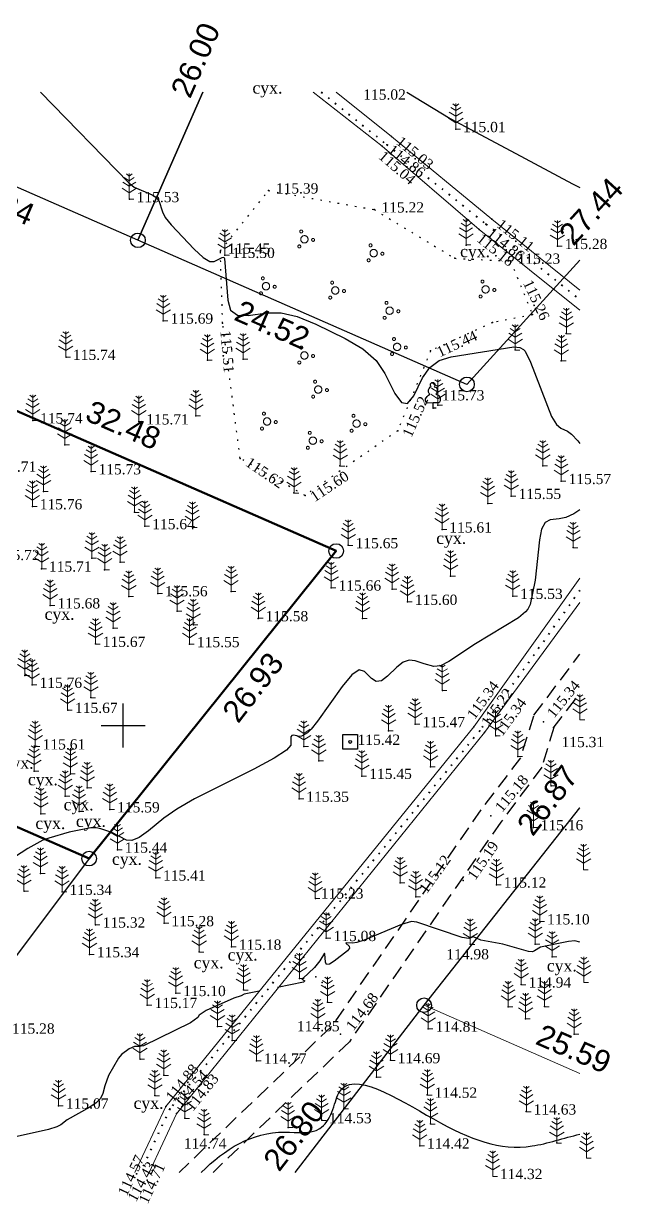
# Model space of a CAD drawing. Header units: millimetres. Extents: x 5405546.2 to 5405634.1, y 5524967.4 to 5525047.9.
# Drawn here: x 5405593.2 to 5405634.1, y 5524967.4 to 5525047.9 of the extents above; entities that cross this region are included whole.
import ezdxf
from ezdxf.enums import TextEntityAlignment as Align

# ---------------------------------------------------------------- set-up
doc = ezdxf.new("R2010")
doc.units = ezdxf.units.MM
for name, pattern in [('DASHEDX2', [1.5, 1, -0.5]), ('HIDDEN', [0.5, 0, -0.5]), ('суцільна', [50, 50, 0])]:
    doc.linetypes.add(name, pattern=pattern)
for name, color, linetype, lineweight in [('11900000', 1, 'Continuous', 30), ('Контур', 7, 'HIDDEN', 30), ('рельеф', 7, 'Continuous', 0), ('ТОЧКИ', 7, 'Continuous', 30), ('усл. знак', 7, 'суцільна', 20)]:
    doc.layers.add(name, color=color, linetype=linetype, lineweight=lineweight)
for name, color, linetype in [('SC007', 7, 'Continuous'), ('горизонтали', 42, 'Continuous'), ('дороги', 7, 'Continuous'), ('Ділянки_Межі', 10, 'Continuous'), ('надписи', 7, 'Continuous'), ('отметки', 7, 'Continuous'), ('промеры', 185, 'Continuous'), ('Растительность', 7, 'Continuous')]:
    doc.layers.add(name, color=color, linetype=linetype)
doc.styles.get("Standard").update_dxf_attribs({"font": 'arial.ttf'})
doc.styles.add('times', font='times.ttf')
doc.linetypes.add('канава 0', pattern='A,0.9,0,["|",Standard,S=0.25,R=0,X=0,Y=0],0.1', length=1)

# ---------------------------------------------------------------- blocks, each defined once
blk = doc.blocks.new('SYMBOL902')
at = {"layer": 'SC007'}
blk.add_lwpolyline([(-1.25, -1.25), (-1.25, 1.25), (1.25, 1.25), (1.25, -1.25)], close=True, dxfattribs=at)
blk.add_circle((0, 0), 0.25, dxfattribs=at)
blk = doc.blocks.new('A$C51FE15A3')
at = {"layer": 'Растительность', "color": 94, "lineweight": 0}
for points in [[(-0.201, 1.726), (0, 1.584), (0.201, 1.726)], [(0, 1.75), (0, 0), (0.319, 0)], [(-0.447, 1.172), (0, 0.895), (0.447, 1.172)], [(-0.343, 1.489), (0, 1.267), (0.343, 1.489)], [(-0.493, 0.753), (0, 0.444), (0.493, 0.753)]]:
    blk.add_lwpolyline(points, dxfattribs=at)
blk = doc.blocks.new('A$C2ACB5305')
at = {"layer": 'Растительность'}
blk.add_lwpolyline([(0.2, 0), (0.2, 0), (0, 0), (0, 0.35), (-0.4, 0.35), (-0.5, 0.5), (-0.5, 0.65), (-0.4, 0.8), (-0.3, 0.9), (-0.2, 0.95), (-0.25, 1), (-0.3, 1.1), (-0.3, 1.25), (-0.25, 1.35), (-0.15, 1.45), (-0.1, 1.45), (-0.15, 1.55), (-0.15, 1.65), (-0.05, 1.75), (0.05, 1.75), (0.15, 1.65), (0.15, 1.55), (0.1, 1.45), (0.25, 1.4), (0.3, 1.3), (0.3, 1.1), (0.25, 1), (0.2, 0.95), (0.4, 0.85), (0.5, 0.7), (0.5, 0.5), (0.45, 0.4), (0.4, 0.35), (0, 0.35)], dxfattribs=at)
blk = doc.blocks.new('A$C72385B22')
at = {"layer": 'усл. знак'}
for centre, radius in [((0, 0), 0.625), ((-0.02, 1.49), 0.25), ((-1.29, -0.64), 0.25), ((1.28, -0.76), 0.25)]:
    blk.add_circle(centre, radius, dxfattribs=at)

msp = doc.modelspace()

# ---------------------------------------------------------------- linework, layer by layer
at = {"layer": '11900000', "color": 7}
for points in [[(5405600, 5524998.5, 0), (5405600, 5525001.5, 0)], [(5405600, 5524998.5, 0), (5405600, 5525001.5, 0)], [(5405598.5, 5525000, 0), (5405601.5, 5525000, 0)], [(5405598.5, 5525000, 0), (5405601.5, 5525000, 0)]]:
    msp.add_polyline3d(points, dxfattribs=at)
at = {"layer": 'горизонтали', "color": 32}
for points in [[(5405594.353, 5525043.249, 115.5), (5405600.367, 5525037.042, 115.5), (5405600.747, 5525036.762, 115.5), (5405601.977, 5525036.232, 115.5), (5405602.227, 5525036.082, 115.5), (5405602.417, 5525035.852, 115.5), (5405602.677, 5525035.062, 115.5), (5405602.867, 5525034.672, 115.5), (5405603.257, 5525034.172, 115.5), (5405604.847, 5525032.512, 115.5), (5405605.457, 5525031.962, 115.5), (5405605.907, 5525031.682, 115.5), (5405606.207, 5525031.682, 115.5), (5405606.747, 5525031.962, 115.5), (5405606.857, 5525031.972, 115.5), (5405606.907, 5525031.892, 115.5), (5405607.127, 5525029.032, 115.5), (5405607.327, 5525028.362, 115.5), (5405607.797, 5525028.022, 115.5), (5405608.527, 5525027.992, 115.5), (5405609.827, 5525028.182, 115.5), (5405610.777, 5525028.182, 115.5), (5405611.877, 5525027.922, 115.5), (5405613.147, 5525027.392, 115.5), (5405615.157, 5525026.412, 115.5), (5405616.357, 5525025.712, 115.5), (5405617.257, 5525024.922, 115.5), (5405617.857, 5525024.042, 115.5), (5405618.537, 5525022.672, 115.5), (5405618.987, 5525022.042, 115.5), (5405619.407, 5525021.992, 115.5), (5405619.827, 5525022.512, 115.5), (5405620.427, 5525023.732, 115.5), (5405620.917, 5525024.432, 115.5), (5405621.567, 5525024.912, 115.5), (5405622.377, 5525025.172, 115.5), (5405626.657, 5525025.862, 115.5), (5405627.077, 5525025.812, 115.5), (5405627.317, 5525025.672, 115.5), (5405627.447, 5525025.552, 115.5), (5405627.807, 5525024.802, 115.5), (5405629.237, 5525021.092, 115.5), (5405629.577, 5525020.552, 115.5), (5405629.867, 5525020.292, 115.5), (5405630.337, 5525020.102, 115.5), (5405630.607, 5525019.902, 115.5), (5405631.027, 5525019.442, 115.5), (5405631.175, 5525019.249, 115.5)], [(5405619.35, 5525043.249, 115), (5405622.317, 5525041.452, 115), (5405626.457, 5525039.242, 115), (5405630.657, 5525036.972, 115), (5405631.175, 5525036.736, 115)], [(5405631.175, 5525014.716, 115.5), (5405630.757, 5525014.462, 115.5), (5405630.207, 5525014.212, 115.5), (5405629.747, 5525014.102, 115.5), (5405629.147, 5525014.032, 115.5), (5405628.797, 5525013.852, 115.5), (5405628.547, 5525013.402, 115.5), (5405628.417, 5525012.672, 115.5), (5405628.117, 5525009.932, 115.5), (5405627.767, 5525008.252, 115.5), (5405627.627, 5525007.952, 115.5), (5405627.467, 5525007.752, 115.5), (5405626.977, 5525007.362, 115.5), (5405624.037, 5525005.572, 115.5), (5405622.227, 5525004.362, 115.5), (5405621.657, 5525004.082, 115.5), (5405621.197, 5525004.032, 115.5), (5405620.537, 5525004.202, 115.5), (5405619.927, 5525004.412, 115.5), (5405619.507, 5525004.462, 115.5), (5405619.097, 5525004.322, 115.5), (5405618.667, 5525003.992, 115.5), (5405618.037, 5525003.362, 115.5), (5405617.627, 5525003.062, 115.5), (5405617.267, 5525003.012, 115.5), (5405616.937, 5525003.212, 115.5), (5405616.477, 5525003.692, 115.5), (5405616.107, 5525003.802, 115.5), (5405615.597, 5525003.452, 115.5), (5405614.947, 5525002.672, 115.5), (5405613.267, 5525000.302, 115.5), (5405612.827, 5524999.752, 115.5), (5405612.577, 5524999.502, 115.5), (5405612.167, 5524999.282, 115.5), (5405612.017, 5524999.252, 115.5), (5405611.637, 5524999.332, 115.5), (5405611.507, 5524999.322, 115.5), (5405611.437, 5524999.222, 115.5), (5405611.427, 5524998.652, 115.5), (5405611.147, 5524998.312, 115.5), (5405610.307, 5524997.772, 115.5), (5405608.907, 5524997.032, 115.5), (5405604.857, 5524994.992, 115.5), (5405603.657, 5524994.292, 115.5), (5405602.777, 5524993.672, 115.5), (5405601.717, 5524992.802, 115.5), (5405601.077, 5524992.352, 115.5), (5405600.577, 5524992.142, 115.5), (5405600.227, 5524992.182, 115.5), (5405599.227, 5524992.692, 115.5), (5405598.477, 5524992.942, 115.5), (5405598.147, 5524993.012, 115.5), (5405597.777, 5524993.012, 115.5), (5405596.297, 5524992.712, 115.5), (5405594.927, 5524992.322, 115.5), (5405594.517, 5524992.172, 115.5), (5405593.487, 5524991.612, 115.5), (5405591.667, 5524990.422, 115.5)], [(5405631.175, 5524985.212, 115), (5405630.817, 5524985.292, 115), (5405630.397, 5524985.262, 115), (5405628.477, 5524984.862, 115), (5405628.077, 5524984.612, 115), (5405627.927, 5524984.562, 115), (5405627.667, 5524984.582, 115), (5405625.917, 5524985.082, 115), (5405624.407, 5524985.342, 115), (5405623.907, 5524985.572, 115), (5405623.587, 5524985.462, 115), (5405623.137, 5524985.532, 115), (5405620.037, 5524986.582, 115), (5405619.667, 5524986.632, 115), (5405618.997, 5524986.412, 115), (5405616.437, 5524985.352, 115), (5405615.947, 5524985.192, 115), (5405615.657, 5524985.142, 115), (5405615.227, 5524985.172, 115), (5405615.197, 5524985.132, 115), (5405615.417, 5524984.932, 115), (5405615.447, 5524984.812, 115), (5405615.307, 5524984.622, 115), (5405614.397, 5524983.912, 115), (5405614.067, 5524983.702, 115), (5405613.867, 5524983.682, 115), (5405613.797, 5524983.852, 115), (5405613.767, 5524984.422, 115), (5405613.727, 5524984.462, 115), (5405613.427, 5524983.932, 115), (5405613.047, 5524983.492, 115), (5405612.247, 5524982.732, 115), (5405612.187, 5524982.692, 115), (5405612.397, 5524982.582, 115), (5405612.307, 5524982.472, 115), (5405610.535, 5524982.118, 115)], [(5405609.286, 5524981.868, 115), (5405608.257, 5524981.662, 115), (5405608.057, 5524981.552, 115), (5405607.537, 5524981.382, 115), (5405605.657, 5524980.542, 115), (5405605.177, 5524980.222, 115), (5405605.087, 5524980.062, 115), (5405604.587, 5524979.712, 115), (5405601.377, 5524978.132, 115), (5405601.077, 5524978.082, 115), (5405600.757, 5524978.092, 115), (5405600.397, 5524977.922, 115), (5405599.877, 5524977.542, 115), (5405599.667, 5524977.302, 115), (5405598.997, 5524976.112, 115), (5405598.737, 5524975.402, 115), (5405598.607, 5524974.882, 115), (5405598.447, 5524974.542, 115), (5405598.147, 5524974.232, 115), (5405597.707, 5524973.942, 115), (5405596.167, 5524973.082, 115), (5405595.747, 5524972.752, 115), (5405595.457, 5524972.612, 115), (5405594.887, 5524972.432, 115), (5405592.557, 5524971.902, 115)]]:
    msp.add_polyline3d(points, dxfattribs=at)
msp.add_open_spline([(5405605.322, 5524969.496), (5405606.938, 5524971.082), (5405609.403, 5524972.678), (5405613.309, 5524971.987), (5405614.328, 5524973.57), (5405615.002, 5524976.995), (5405621.886, 5524972.4), (5405626.63, 5524970.624), (5405630.073, 5524971.853), (5405631.175, 5524972.1)], degree=3, knots=[799.331717, 799.331717, 799.331717, 799.331717, 805.82926, 808.224069, 809.629388, 811.023069, 817.717516, 824.697693, 828.036464, 828.036464, 828.036464, 828.036464], dxfattribs=at)
at = {"layer": 'дороги', "color": 7, "linetype": 'DASHEDX2', "elevation": 115.341}
for points in [[(5405628.031, 5525000.706), (5405631.175, 5525004.864)], [(5405629.359, 5524999.812), (5405631.175, 5525002.218)], [(5405627.997, 5525000.65), (5405627.108, 5524997.785)], [(5405629.393, 5524999.868), (5405628.577, 5524997.152)], [(5405627.108, 5524997.785), (5405624.41, 5524994.25), (5405614.216, 5524979.46), (5405603.812, 5524969.496)], [(5405628.577, 5524997.152), (5405625.77, 5524993.404), (5405615.44, 5524978.418), (5405606.125, 5524969.496)]]:
    msp.add_lwpolyline(points, dxfattribs=at)
at = {"layer": 'Ділянки_Межі', "lineweight": 25}
for points in [[(5405631.175, 5525031.777), (5405623.462, 5525023.289), (5405601, 5525033.124), (5405583.377, 5525040.839), (5405577.872, 5525043.249)], [(5405548.431, 5525040.856), (5405549.514, 5525040.382), (5405567.174, 5525032.65), (5405584.781, 5525024.941), (5405614.533, 5525011.916), (5405597.668, 5524990.917), (5405581.619, 5524969.561), (5405558.469, 5524979.696), (5405548.431, 5524984.091)], [(5405611.729, 5524969.496), (5405620.532, 5524980.907), (5405631.175, 5524994.393)]]:
    msp.add_lwpolyline(points, dxfattribs=at)
at = {"layer": 'Ділянки_Межі'}
for points in [[(5405605.433, 5525043.249), (5405601, 5525033.124), (5405583.377, 5525040.839)], [(5405601, 5525033.124), (5405605.433, 5525043.249)], [(5405631.175, 5525031.777), (5405623.462, 5525023.289), (5405601, 5525033.124)]]:
    msp.add_lwpolyline(points, dxfattribs=at)
at = {"layer": 'Ділянки_Межі', "lineweight": 50}
msp.add_lwpolyline([(5405574.353, 5525001.124), (5405584.781, 5525024.941), (5405614.533, 5525011.916), (5405597.668, 5524990.917)], close=True, dxfattribs=at)
at = {"layer": 'Ділянки_Межі', "lineweight": 0}
msp.add_lwpolyline([(5405558.469, 5524979.696), (5405568.897, 5525003.513), (5405574.353, 5525001.124), (5405597.668, 5524990.917), (5405581.619, 5524969.561)], close=True, dxfattribs=at)
for points in [[(5405620.532, 5524980.907), (5405631.175, 5524994.393)], [(5405611.729, 5524969.496), (5405620.532, 5524980.907), (5405631.175, 5524976.247)], [(5405631.175, 5524976.247), (5405620.532, 5524980.907)]]:
    msp.add_lwpolyline(points, dxfattribs=at)
at = {"layer": 'Контур', "color": 7, "linetype": 'HIDDEN', "elevation": 115.223}
for points in [[(5405627.94, 5525028.04), (5405625.206, 5525027.511), (5405620.98, 5525025.587), (5405618.736, 5525020.123), (5405612.406, 5525015.709), (5405607.98, 5525018.24), (5405606.782, 5525027.459), (5405606.627, 5525032.415), (5405609.911, 5525036.519), (5405617.124, 5525035.224)], [(5405617.124, 5525035.224), (5405622.63, 5525031.895), (5405626.44, 5525031.71)], [(5405626.44, 5525031.71), (5405627.94, 5525028.04)]]:
    msp.add_lwpolyline(points, dxfattribs=at)
at = {"layer": 'отметки', "color": 7}
for p in [(5405618.315, 5525040.223, 115.032), (5405622.695, 5525040.708, 115.013), (5405617.682, 5525039.548, 115.038), (5405617.984, 5525039.654, 114.864), (5405600.413, 5525035.929, 115.529), (5405609.911, 5525036.519, 115.389), (5405617.124, 5525035.224, 115.223), (5405625.159, 5525034.558, 115.107), (5405624.291, 5525033.87, 115.185), (5405624.76, 5525034.236, 114.863), (5405623.398, 5525032.805, 115.245), (5405629.639, 5525032.728, 115.278), (5405606.627, 5525032.415, 115.454), (5405606.936, 5525032.118, 115.498), (5405622.63, 5525031.895, 115.233), (5405626.422, 5525031.723, 115.233), (5405627.928, 5525028.055, 115.262), (5405602.73, 5525027.637, 115.692), (5405606.782, 5525027.459, 115.513), (5405625.206, 5525027.511, 115.325), (5405630.237, 5525026.764, 115.336), (5405620.98, 5525025.587, 115.443), (5405626.745, 5525025.64, 115.524), (5405596.102, 5525025.157, 115.737), (5405605.743, 5525024.946, 115.681), (5405608.177, 5525025.016, 115.636), (5405629.891, 5525024.901, 115.433), (5405621.146, 5525021.673, 115.491), (5405621.479, 5525021.869, 115.617), (5405593.819, 5525020.826, 115.736), (5405601.063, 5525020.754, 115.712), (5405604.961, 5525021.145, 115.715), (5405618.736, 5525020.123, 115.516), (5405596.007, 5525019.171, 115.837), (5405607.98, 5525018.24, 115.623), (5405614.794, 5525017.738, 115.739), (5405628.644, 5525017.72, 115.557), (5405597.804, 5525017.346, 115.726), (5405614.851, 5525017.129, 115.716), (5405629.9, 5525016.683, 115.568), (5405594.553, 5525015.986, 115.71), (5405611.65, 5525015.886, 115.701), (5405593.795, 5525014.958, 115.76), (5405612.406, 5525015.709, 115.598), (5405624.89, 5525015.162, 115.583), (5405626.485, 5525015.663, 115.552), (5405600.769, 5525014.556, 115.639), (5405601.478, 5525013.602, 115.637), (5405604.722, 5525013.533, 115.665), (5405621.76, 5525013.378, 115.615), (5405615.361, 5525012.303, 115.647), (5405630.724, 5525012.144, 115.445), (5405597.861, 5525011.431, 115.603), (5405599.783, 5525011.161, 115.649), (5405594.427, 5525010.708, 115.709), (5405598.726, 5525010.64, 115.657), (5405622.349, 5525010.194, 115.628), (5405614.196, 5525009.411, 115.659), (5405618.353, 5525009.302, 115.607), (5405600.377, 5525008.811, 115.623), (5405602.351, 5525009.02, 115.563), (5405607.357, 5525009.14, 115.627), (5405626.591, 5525008.84, 115.534), (5405595.011, 5525008.193, 115.684), (5405603.672, 5525007.812, 115.549), (5405619.4, 5525008.435, 115.603), (5405609.218, 5525007.318, 115.578), (5405616.337, 5525007.312, 115.544), (5405599.31, 5525006.638, 115.662), (5405604.782, 5525006.883, 115.569), (5405598.097, 5525005.567, 115.673), (5405604.53, 5525005.549, 115.547), (5405593.267, 5525003.409, 115.775), (5405593.779, 5525002.772, 115.761), (5405621.784, 5525002.392, 115.463), (5405597.788, 5525001.906, 115.609), (5405596.204, 5525001.058, 115.668), (5405618.106, 5524999.643, 115.47), (5405619.924, 5525000.088, 115.466), (5405623.927, 5524999.911, 115.344), (5405624.336, 5524999.644, 115.216), (5405628.695, 5525000.259, 115.341), (5405624.668, 5524999.527, 115.337), (5405625.423, 5524999.287, 115.367), (5405593.995, 5524998.565, 115.605), (5405612.32, 5524998.573, 115.494), (5405613.353, 5524997.591, 115.38), (5405626.937, 5524997.894, 115.364), (5405593.906, 5524996.891, 115.554), (5405596.391, 5524996.714, 115.583), (5405616.294, 5524996.554, 115.448), (5405620.98, 5524997.184, 115.391), (5405597.544, 5524995.748, 115.548), (5405629.202, 5524995.888, 115.285), (5405596.037, 5524995.171, 115.513), (5405611.997, 5524994.992, 115.352), (5405596.977, 5524994.128, 115.54), (5405599.078, 5524994.27, 115.587), (5405594.375, 5524993.976, 115.562), (5405625.09, 5524993.827, 115.175), (5405627.998, 5524993.049, 115.162), (5405599.598, 5524991.518, 115.439), (5405594.346, 5524989.901, 115.424), (5405602.215, 5524989.613, 115.413), (5405618.904, 5524989.273, 115.188), (5405623.2, 5524989.425, 115.195), (5405593.221, 5524988.7, 115.424), (5405595.825, 5524988.637, 115.339), (5405625.473, 5524989.133, 115.12), (5405613.112, 5524988.192, 115.228), (5405619.971, 5524988.313, 115.121), (5405598.095, 5524986.401, 115.316), (5405602.784, 5524986.501, 115.28), (5405628.432, 5524986.623, 115.103), (5405613.854, 5524985.484, 115.081), (5405597.692, 5524984.38, 115.338), (5405605.177, 5524984.545, 115.177), (5405607.384, 5524984.891, 115.176), (5405623.688, 5524985.065, 114.981), (5405628.125, 5524985.077, 115.016), (5405629.279, 5524984.203, 114.951), (5405612.036, 5524982.724, 115.015), (5405613.154, 5524982.855, 114.95), (5405608.214, 5524981.95, 115.014), (5405613.572, 5524982.448, 114.796), (5405613.773, 5524982.142, 114.948), (5405627.168, 5524982.313, 114.943), (5405603.589, 5524981.73, 115.105), (5405613.946, 5524981.112, 114.92), (5405601.641, 5524980.914, 115.166), (5405626.276, 5524980.794, 114.876), (5405628.751, 5524980.809, 114.884), (5405613.296, 5524979.594, 114.846), (5405627.463, 5524979.979, 114.87), (5405606.433, 5524979.46, 114.928), (5405614.828, 5524978.939, 114.679), (5405620.816, 5524979.298, 114.807), (5405630.784, 5524978.926, 114.818), (5405607.44, 5524978.505, 114.894), (5405601.142, 5524977.226, 114.951), (5405609.097, 5524977.112, 114.767), (5405618.234, 5524977.148, 114.688), (5405602.763, 5524976.128, 114.832), (5405617.285, 5524976.002, 114.603), (5405602.161, 5524974.738, 114.91), (5405620.755, 5524974.787, 114.523), (5405595.582, 5524974.044, 115.071), (5405602.908, 5524974.002, 114.878), (5405615.06, 5524973.862, 114.459), (5405603.182, 5524973.84, 114.54), (5405603.64, 5524973.505, 114.833), (5405604.201, 5524973.192, 114.806), (5405627.516, 5524973.644, 114.625), (5405611.251, 5524972.57, 114.583), (5405613.544, 5524973.052, 114.528), (5405620.963, 5524972.812, 114.477), (5405605.511, 5524972.07, 114.735), (5405629.594, 5524971.504, 114.467), (5405620.236, 5524971.319, 114.421)]:
    msp.add_point(p, dxfattribs=at)
at = {"layer": 'рельеф', "color": 7, "linetype": 'канава 0'}
for points, elevation in [([(5405612.965, 5525043.249), (5405617.682, 5525039.548), (5405624.291, 5525033.87)], 113.39), ([(5405631.175, 5525029.724), (5405625.16, 5525034.56), (5405618.315, 5525040.223), (5405614.535, 5525043.249)], 113.66), ([(5405624.291, 5525033.87), (5405631.175, 5525028.355)], 113.39), ([(5405631.175, 5525010.051), (5405623.93, 5524999.91), (5405602.9, 5524974), (5405600.799, 5524969.496)], 115.42), ([(5405601.767, 5524969.496), (5405603.64, 5524973.5), (5405624.67, 5524999.53), (5405631.175, 5525008.404)], 115.42)]:
    msp.add_lwpolyline(points, dxfattribs=dict(at, elevation=elevation))
at = {"layer": 'рельеф', "color": 7, "linetype": 'HIDDEN', "lineweight": 40}
for points, elevation in [([(5405613.511, 5525043.249), (5405617.99, 5525039.65), (5405624.76, 5525034.23), (5405631.175, 5525029.062)], 113.4), ([(5405631.175, 5525009.227), (5405624.34, 5524999.64), (5405603.17, 5524973.83), (5405601.159, 5524969.496)], 115.3)]:
    msp.add_lwpolyline(points, dxfattribs=dict(at, elevation=elevation))
at = {"layer": 'ТОЧКИ'}
for centre in [(5405601, 5525033.124), (5405623.462, 5525023.289), (5405614.533, 5525011.916), (5405597.668, 5524990.917), (5405620.532, 5524980.907)]:
    msp.add_circle(centre, 0.5, dxfattribs=at)

# ---------------------------------------------------------------- block references
at = {"layer": 'отметки', "color": 7, "xscale": 0.400000000372529, "yscale": 0.400000000372529, "zscale": 0.400000000372529}
msp.add_blockref('SYMBOL902', (5405615.49, 5524998.88, 115.42), dxfattribs=at)
at = {"layer": 'Растительность', "color": 7}
for p in [(5405622.7, 5525040.71, 115.01), (5405600.41, 5525035.93, 115.53), (5405623.4, 5525032.81, 115.24), (5405629.64, 5525032.73, 115.28), (5405606.94, 5525032.12, 115.5), (5405602.73, 5525027.63, 115.69), (5405630.25, 5525026.75, 115.34), (5405626.76, 5525025.62, 115.52), (5405596.07, 5525025.15, 115.74), (5405605.74, 5525024.94, 115.68), (5405608.18, 5525025.01, 115.64), (5405629.91, 5525024.89, 115.43), (5405621.48, 5525021.87, 115.62), (5405593.82, 5525020.82, 115.74), (5405601.06, 5525020.75, 115.71), (5405604.96, 5525021.14, 115.72), (5405596.01, 5525019.16, 115.84), (5405597.8, 5525017.34, 115.73), (5405614.81, 5525017.71, 115.74), (5405628.64, 5525017.72, 115.56), (5405629.9, 5525016.68, 115.57), (5405594.55, 5525015.98, 115.71), (5405611.66, 5525015.86, 115.7), (5405626.49, 5525015.66, 115.55), (5405593.79, 5525014.95, 115.76), (5405624.89, 5525015.16, 115.58), (5405600.77, 5525014.55, 115.64), (5405601.48, 5525013.6, 115.64), (5405604.72, 5525013.53, 115.66), (5405621.76, 5525013.38, 115.61), (5405615.36, 5525012.3, 115.65), (5405630.72, 5525012.14, 115.44), (5405597.86, 5525011.43, 115.6), (5405599.78, 5525011.16, 115.65), (5405594.43, 5525010.7, 115.71), (5405598.73, 5525010.64, 115.66), (5405622.35, 5525010.2, 115.63), (5405614.2, 5525009.41, 115.66), (5405618.35, 5525009.3, 115.61), (5405600.38, 5525008.81, 115.62), (5405602.35, 5525009.02, 115.56), (5405607.36, 5525009.14, 115.63), (5405619.4, 5525008.44, 115.6), (5405626.59, 5525008.84, 115.53), (5405595.01, 5525008.19, 115.68), (5405603.67, 5525007.81, 115.55), (5405604.78, 5525006.88, 115.57), (5405609.22, 5525007.32, 115.58), (5405616.34, 5525007.31, 115.54), (5405599.31, 5525006.64, 115.66), (5405598.1, 5525005.56, 115.67), (5405604.53, 5525005.55, 115.55), (5405593.27, 5525003.41, 115.78), (5405593.78, 5525002.77, 115.76), (5405621.78, 5525002.39, 115.46), (5405597.79, 5525001.9, 115.61), (5405596.2, 5525001.06, 115.67), (5405631.18, 5525000.38, 115.35), (5405618.11, 5524999.64, 115.47), (5405619.92, 5525000.09, 115.47), (5405625.42, 5524999.29, 115.37), (5405593.99, 5524998.56, 115.61), (5405612.32, 5524998.57, 115.49), (5405626.94, 5524997.89, 115.36), (5405613.35, 5524997.59, 115.38), (5405620.98, 5524997.18, 115.39), (5405593.91, 5524996.89, 115.55), (5405596.39, 5524996.71, 115.58), (5405616.29, 5524996.55, 115.45), (5405597.54, 5524995.75, 115.55), (5405629.2, 5524995.89, 115.28), (5405596.04, 5524995.17, 115.51), (5405612, 5524994.99, 115.35), (5405594.38, 5524993.98, 115.56), (5405596.98, 5524994.13, 115.54), (5405599.08, 5524994.27, 115.59), (5405628, 5524993.05, 115.16), (5405599.6, 5524991.52, 115.44), (5405594.35, 5524989.9, 115.42), (5405631.43, 5524990.15, 115.11), (5405602.22, 5524989.61, 115.41), (5405618.91, 5524989.27, 115.19), (5405625.48, 5524989.13, 115.12), (5405593.22, 5524988.7, 115.42), (5405595.82, 5524988.64, 115.34), (5405619.97, 5524988.31, 115.12), (5405613.11, 5524988.19, 115.23), (5405628.44, 5524986.62, 115.1), (5405598.09, 5524986.4, 115.32), (5405602.78, 5524986.5, 115.28), (5405613.85, 5524985.48, 115.08), (5405623.69, 5524985.06, 114.98), (5405628.13, 5524985.07, 115.02), (5405597.69, 5524984.38, 115.34), (5405605.18, 5524984.54, 115.18), (5405607.38, 5524984.89, 115.18), (5405629.28, 5524984.2, 114.95), (5405612.03, 5524982.72, 115.01), (5405608.21, 5524981.94, 115.01), (5405627.17, 5524982.31, 114.94), (5405631.44, 5524982.45, 114.96), (5405603.59, 5524981.73, 115.1), (5405613.95, 5524981.1, 114.92), (5405601.64, 5524980.91, 115.17), (5405626.28, 5524980.79, 114.88), (5405628.76, 5524980.8, 114.88), (5405606.43, 5524979.45, 114.93), (5405613.29, 5524979.58, 114.85), (5405627.47, 5524979.97, 114.87), (5405620.82, 5524979.29, 114.81), (5405630.79, 5524978.92, 114.82), (5405607.44, 5524978.5, 114.89), (5405601.14, 5524977.22, 114.95), (5405609.09, 5524977.1, 114.77), (5405618.24, 5524977.13, 114.69), (5405602.76, 5524976.12, 114.83), (5405617.29, 5524975.99, 114.6), (5405602.16, 5524974.73, 114.91), (5405620.76, 5524974.77, 114.52), (5405595.58, 5524974.04, 115.07), (5405615.06, 5524973.84, 114.46), (5405604.2, 5524973.18, 114.81), (5405613.54, 5524973.03, 114.53), (5405627.52, 5524973.63, 114.62), (5405611.25, 5524972.55, 114.58), (5405620.97, 5524972.79, 114.48), (5405605.51, 5524972.06, 114.74), (5405629.6, 5524971.49, 114.47), (5405620.24, 5524971.3, 114.42), (5405631.63, 5524970.46, 114.42), (5405625.22, 5524969.22, 114.32)]:
    msp.add_blockref('A$C51FE15A3', p, dxfattribs=at)
at = {"layer": 'Растительность', "color": 7, "rotation": 0.9275955556431992}
msp.add_blockref('A$C2ACB5305', (5405621.15, 5525021.67, 115.49), dxfattribs=at)
at = {"layer": 'усл. знак', "color": 7, "linetype": 'суцільна', "lineweight": 13, "xscale": 0.3999999998750298, "yscale": 0.3999999998750298, "zscale": 0.3999999998750298, "rotation": 265.3647753868261}
for p in [(5405612.363, 5525033.194), (5405617.094, 5525032.248), (5405609.742, 5525029.993), (5405614.473, 5525029.702), (5405624.736, 5525029.775), (5405618.185, 5525028.321), (5405618.695, 5525025.848), (5405612.363, 5525025.266), (5405613.309, 5525022.939), (5405609.815, 5525020.757), (5405615.929, 5525020.611), (5405612.945, 5525019.447)]:
    msp.add_blockref('A$C72385B22', p, dxfattribs=at)

# ---------------------------------------------------------------- texts
at = {"layer": 'надписи', "color": 7, "style": 'times'}
for p in [(5405608.817, 5525043.939, 111.861), (5405622.992, 5525032.771, 111.861), (5405621.364, 5525013.199, 111.861), (5405594.625, 5525008.014, 111.861), (5405591.83, 5524997.848, 111.861), (5405593.488, 5524996.72, 111.861), (5405595.925, 5524995.008, 111.861), (5405593.998, 5524993.735, 111.861), (5405596.765, 5524993.878, 111.861), (5405599.227, 5524991.29, 111.861), (5405607.125, 5524984.754, 111.861), (5405604.805, 5524984.221, 111.861), (5405628.914, 5524984.013, 111.861), (5405600.7, 5524974.63, 111.861)]:
    msp.add_text('сух.', height=0.8, dxfattribs=at).set_placement(p, align=Align.TOP_LEFT)
at = {"layer": 'отметки', "color": 7, "style": 'times'}
for s, p in [('115.02', (5405616.383, 5525043.428, 115.024)), ('115.01', (5405623.195, 5525041.208, 115.013)), ('115.39', (5405610.411, 5525037.019, 115.389)), ('115.53', (5405600.913, 5525036.429, 115.529)), ('115.22', (5405617.624, 5525035.724, 115.223)), ('115.45', (5405607.127, 5525032.915, 115.454)), ('115.28', (5405630.139, 5525033.228, 115.278)), ('115.50', (5405607.436, 5525032.618, 115.498)), ('115.23', (5405626.922, 5525032.223, 115.233)), ('115.69', (5405603.23, 5525028.137, 115.692)), ('115.74', (5405596.566, 5525025.66, 115.737)), ('115.73', (5405621.747, 5525022.896, 115.73)), ('115.74', (5405594.319, 5525021.326, 115.736)), ('115.71', (5405601.563, 5525021.254, 115.712)), ('115.71', (5405591.15, 5525018.03, 115.713)), ('115.73', (5405598.304, 5525017.846, 115.726)), ('115.57', (5405630.4, 5525017.183, 115.568)), ('115.55', (5405626.985, 5525016.163, 115.552)), ('115.76', (5405594.295, 5525015.458, 115.76)), ('115.64', (5405601.978, 5525014.102, 115.637)), ('115.61', (5405622.26, 5525013.878, 115.615)), ('115.65', (5405615.861, 5525012.803, 115.647)), ('115.72', (5405591.38, 5525011.99, 115.721)), ('115.71', (5405594.927, 5525011.208, 115.709)), ('115.56', (5405602.851, 5525009.52, 115.563)), ('115.66', (5405614.696, 5525009.911, 115.659)), ('115.53', (5405627.091, 5525009.34, 115.534)), ('115.68', (5405595.511, 5525008.693, 115.684)), ('115.60', (5405619.9, 5525008.935, 115.603)), ('115.58', (5405609.718, 5525007.818, 115.578)), ('115.67', (5405598.597, 5525006.067, 115.673)), ('115.55', (5405605.03, 5525006.049, 115.547)), ('115.76', (5405594.279, 5525003.272, 115.761)), ('115.67', (5405596.704, 5525001.558, 115.668)), ('115.47', (5405620.424, 5525000.588, 115.466)), ('115.61', (5405594.495, 5524999.065, 115.605)), ('115.42', (5405615.994, 5524999.382, 115.422)), ('115.31', (5405629.921, 5524999.225, 115.308)), ('115.45', (5405616.794, 5524997.054, 115.448)), ('115.35', (5405612.497, 5524995.492, 115.352)), ('115.59', (5405599.578, 5524994.77, 115.587)), ('115.16', (5405628.498, 5524993.549, 115.162)), ('115.44', (5405600.098, 5524992.018, 115.439)), ('115.41', (5405602.715, 5524990.113, 115.413)), ('115.12', (5405625.973, 5524989.633, 115.12)), ('115.34', (5405596.325, 5524989.137, 115.339)), ('115.23', (5405613.49, 5524988.886, 115.23)), ('115.32', (5405598.595, 5524986.901, 115.316)), ('115.28', (5405603.284, 5524987.001, 115.28)), ('115.10', (5405628.932, 5524987.123, 115.103)), ('115.08', (5405614.354, 5524985.984, 115.081)), ('115.18', (5405607.884, 5524985.391, 115.176)), ('115.34', (5405598.192, 5524984.88, 115.338)), ('114.98', (5405622.055, 5524984.738, 114.981)), ('114.94', (5405627.668, 5524982.813, 114.943)), ('115.10', (5405604.089, 5524982.23, 115.105)), ('115.17', (5405602.141, 5524981.414, 115.166)), ('115.28', (5405592.404, 5524979.664, 115.279)), ('114.85', (5405611.86, 5524979.826, 114.846)), ('114.81', (5405621.316, 5524979.798, 114.807)), ('114.77', (5405609.597, 5524977.612, 114.767)), ('114.69', (5405618.734, 5524977.648, 114.688)), ('114.52', (5405621.255, 5524975.287, 114.523)), ('115.07', (5405596.082, 5524974.544, 115.071)), ('114.63', (5405628.016, 5524974.144, 114.625)), ('114.53', (5405614.044, 5524973.552, 114.528)), ('114.74', (5405604.135, 5524971.823, 114.735)), ('114.42', (5405620.736, 5524971.819, 114.421)), ('114.32', (5405625.71, 5524969.736, 114.324))]:
    msp.add_text(s, height=0.7, dxfattribs=at).set_placement(p, align=Align.TOP_LEFT)
for s, rotation, p in [('115.03', 320.39839, (5405619.019, 5525040.29, 115.032)), ('115.04', 319.33309, (5405617.822, 5525039.299, 115.038)), ('114.86', 321.31956, (5405618.429, 5525039.726, 114.864)), ('115.11', 321.54678, (5405625.861, 5525034.639, 115.107)), ('115.18', 321.30114, (5405624.509, 5525033.654, 115.185)), ('114.86', 320.71247, (5405625.228, 5525034.062, 114.863)), ('115.26', 295.03726, (5405627.908, 5525030.518, 115.262)), ('115.51', 275.01055, (5405607.324, 5525027.005, 115.513)), ('115.44', 25.07292, (5405621.307, 5525025.765, 115.443)), ('115.52', 66.01344, (5405619.022, 5525019.901, 115.516)), ('115.62', 325.53921, (5405608.675, 5525018.369, 115.623)), ('115.60', 33.66554, (5405612.673, 5525015.819, 115.598)), ('115.34', 54.00989, (5405623.409, 5525000.772, 115.344)), ('115.34', 50.89332, (5405628.858, 5525000.903, 115.341)), ('115.22', 54.51498, (5405624.374, 5525000.266, 115.216)), ('115.34', 53.75835, (5405625.29, 5524999.622, 115.337)), ('115.18', 50.56819, (5405625.318, 5524994.473, 115.175)), ('115.19', 55.60417, (5405623.443, 5524989.781, 115.195)), ('115.12', 54.41595, (5405620.141, 5524988.881, 115.121)), ('114.68', 52.76724, (5405615.139, 5524979.53, 114.679)), ('114.88', 51.38325, (5405602.829, 5524974.705, 114.878)), ('114.54', 47.54673, (5405603.379, 5524974.366, 114.54)), ('114.83', 51.06477, (5405604.196, 5524974.055, 114.833)), ('114.57', 64.99267, (5405599.594, 5524968.115, 114.567)), ('114.43', 61.49747, (5405600.241, 5524967.764, 114.432)), ('114.71', 64.87219, (5405601.019, 5524967.591, 114.708))]:
    msp.add_text(s, height=0.7, rotation=rotation, dxfattribs=at).set_placement(p, align=Align.TOP_LEFT)
at = {"layer": 'промеры', "char_height": 1.5, "attachment_point": 1}
for s, insert, rotation in [('26.00', (5405603.184, 5525043.338, 107.24), 66.37949), ('19.24', (5405589.301, 5525037.568), 336.35584), ('27.44', (5405629.613, 5525033.68), 47.66028), ('24.52', (5405608.076, 5525029.097), 336.35584), ('32.48', (5405597.903, 5525022.256), 336.35584), ('26.93', (5405606.654, 5525000.999), 52.3508), ('26.87', (5405626.766, 5524993.285), 52.3508), ('25.59', (5405628.656, 5524979.667), 336.4763), ('26.80', (5405609.448, 5524970.387), 52.3508)]:
    msp.add_mtext(s, dxfattribs=dict(at, insert=insert, rotation=rotation))

doc.saveas('drawing.dxf')
